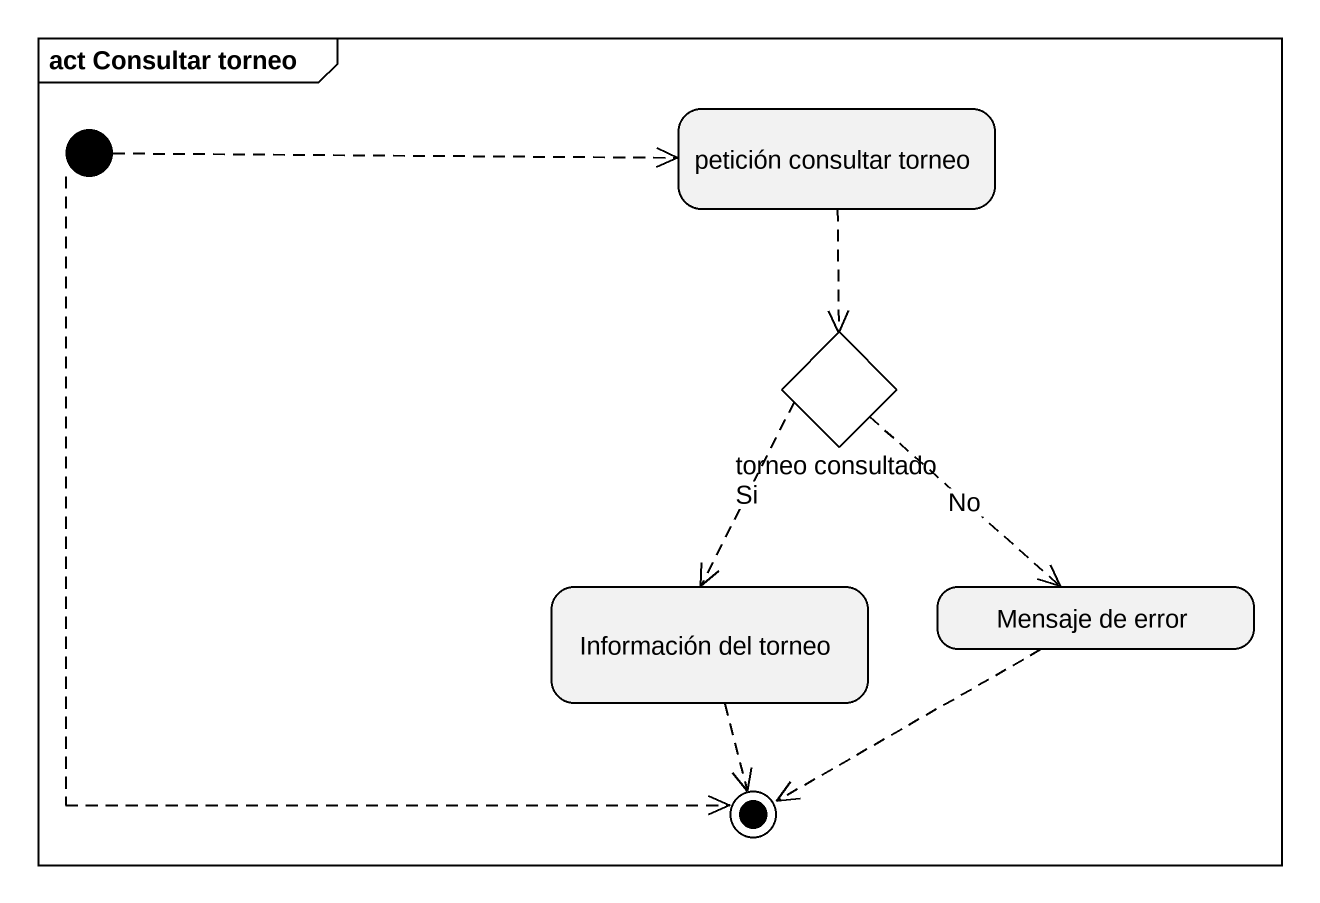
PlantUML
@startuml
mainframe act Consultar torneo
hide empty description
state initial1 <<start>>
state "petición consultar torneo" as petición_consultar_torneo
state "torneo consultado" as torneo_consultado <<choice>>
state "Información del torneo" as Información_del_torneo
state "Mensaje de error" as Mensaje_de_error
state final1 <<end>>
initial1 -right[dashed]-> petición_consultar_torneo
initial1 -[dashed]-> final1
petición_consultar_torneo -[dashed]-> torneo_consultado
torneo_consultado -[dashed]-> Información_del_torneo : Si
torneo_consultado -[dashed]-> Mensaje_de_error : No
Información_del_torneo -[dashed]-> final1
Mensaje_de_error -left[dashed]-> final1
@enduml
